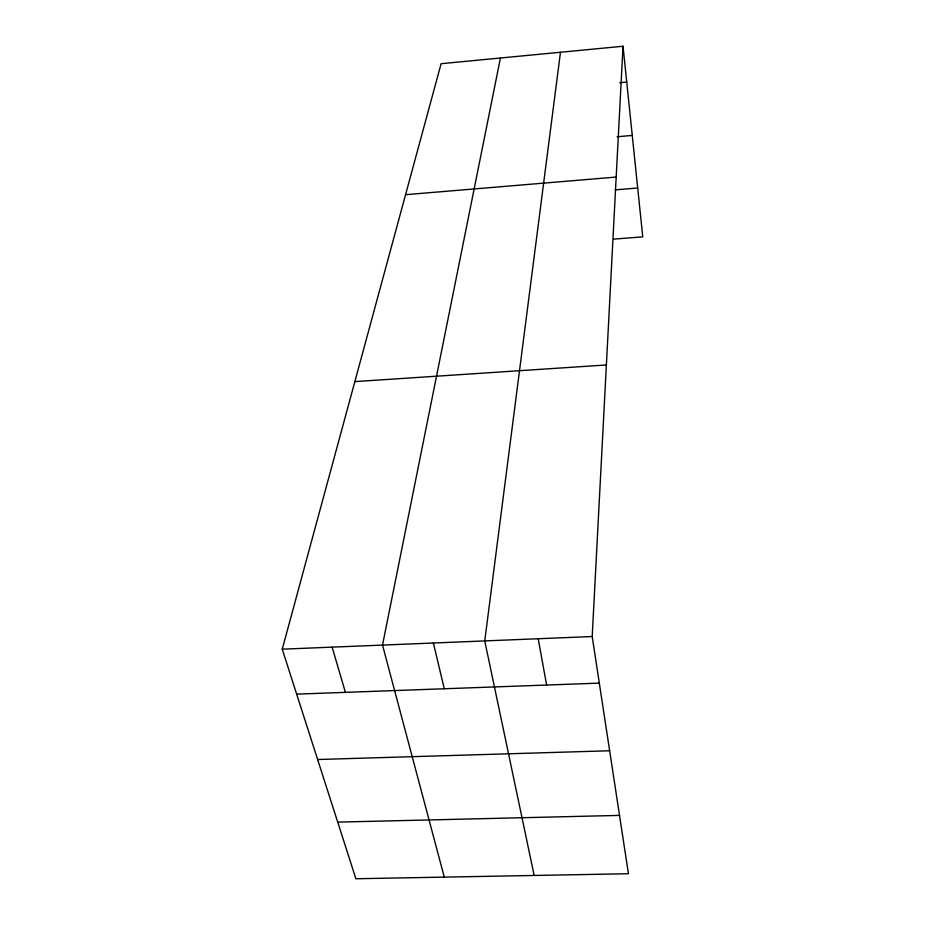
<?xml version="1.0" encoding="UTF-8"?>
<svg xmlns="http://www.w3.org/2000/svg" width="925" height="925" viewBox="0 0 925 925"><rect width="100%" height="100%" fill="white"/><g stroke="black" fill="none" stroke-linecap="round" stroke-linejoin="round"><path stroke-width="1.39" d="M592.197 636.539L623.022 46.25L441.109 63.698L282.241 649.177L355.882 878.75L628.433 873.732L592.197 636.539L282.241 649.177M560.469 52.251L484.746 640.921L534.176 875.466M500.448 58.009L382.511 645.083L444.278 877.12M619.704 82.707L626.734 82.059M617.125 136.75L632.261 135.432M405.555 194.689L616.189 177.068M615.148 189.868L637.707 188.006M613.772 239.124L642.759 236.858L623.022 46.25M354.842 381.609L606.372 364.959M296.659 694.132L599.308 683.124M317.633 759.518L609.644 750.765M337.717 822.128L619.519 815.399M332.133 647.142L345.407 692.362M433.374 643.014L444.289 688.767M538.2 638.747L546.617 685.043"/></g></svg>
